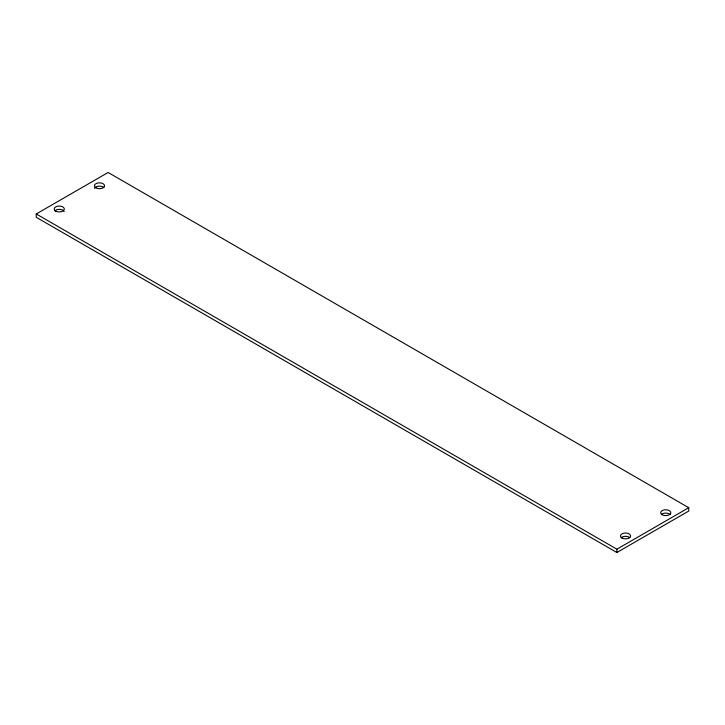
<?xml version="1.0" encoding="UTF-8"?>
<svg xmlns="http://www.w3.org/2000/svg" width="725" height="725" viewBox="0 0 725 725"><rect width="100%" height="100%" fill="white"/><g stroke="black" fill="none" stroke-linecap="round" stroke-linejoin="round"><path stroke-width="1.09" d="M36.25 213.975L108.116 172.477L688.75 507.708L688.75 511.025L616.884 552.522L36.25 217.292L36.25 213.975L616.884 549.197L688.75 507.708M616.884 549.197L616.884 552.522M94.576 188.319A5.084 2.936 0 0 1 98.827 186.171A5.084 2.936 0 0 1 103.892 187.612M54.846 210.848A5.084 2.936 0 0 1 59.912 209.398A5.084 2.936 0 0 1 64.153 211.555M661.354 514.542A5.084 2.936 0 0 1 670.154 514.542M621.107 537.778A5.084 2.936 0 0 1 629.916 537.778M55.653 211.066A5.084 2.936 0 0 0 64.153 209.752A5.084 2.936 0 0 0 57.928 206.154A5.084 2.936 0 0 0 55.653 211.066M95.89 187.829A5.084 2.936 0 0 0 104.4 186.515A5.084 2.936 0 0 0 98.174 182.927A5.084 2.936 0 0 0 95.89 187.829M621.923 537.995A5.084 2.936 0 0 0 630.424 536.681A5.084 2.936 0 0 0 624.198 533.092A5.084 2.936 0 0 0 621.923 537.995M662.161 514.759A5.084 2.936 0 0 0 670.661 513.445A5.084 2.936 0 0 0 664.435 509.856A5.084 2.936 0 0 0 662.161 514.759"/></g></svg>
